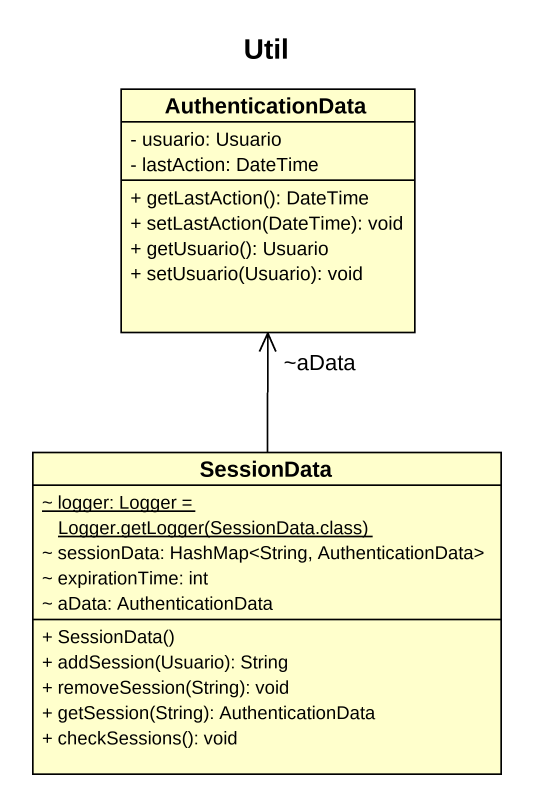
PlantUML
@startuml
title Util
hide circle
hide empty members
skinparam classAttributeIconSize 0
class AuthenticationData {
  - usuario: Usuario
  - lastAction: DateTime
  + getLastAction(): DateTime
  + setLastAction(DateTime): void
  + getUsuario(): Usuario
  + setUsuario(Usuario): void
}
class SessionData {
  {static} {field} ~ logger: Logger = Logger.getLogger(SessionData.class)
  ~ sessionData: HashMap<String, AuthenticationData>
  ~ expirationTime: int
  ~ aData: AuthenticationData
  + SessionData()
  + addSession(Usuario): String
  + removeSession(String): void
  + getSession(String): AuthenticationData
  + checkSessions(): void
}
SessionData -up-> "~aData" AuthenticationData
@enduml
